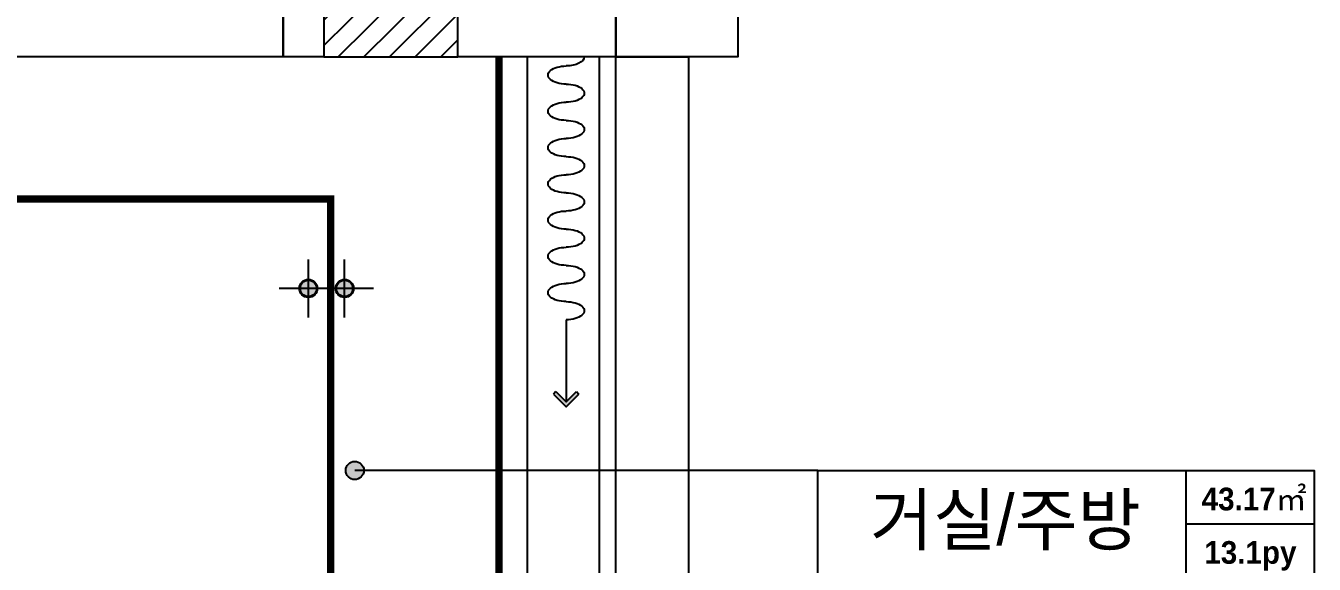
# Model space of a CAD drawing. Header units: millimetres. Extents: x 389217 to 432717, y 56032 to 85056.
# Drawn here: x 424323 to 427880, y 64272 to 65758 of the extents above; entities that cross this region are included whole.
import ezdxf
from ezdxf.enums import TextEntityAlignment as Align

# ---------------------------------------------------------------- set-up
doc = ezdxf.new("R2010")
doc.units = ezdxf.units.MM
doc.header["$LTSCALE"] = 60
doc.linetypes.add('HID', pattern=[2.5, 1.5, -1])
doc.linetypes.add('HID2', pattern=[1, 0.5, -0.5])
for name, color, linetype in [('0-ELC TEXT', 7, 'Continuous'), ('01. F-소품', 3, 'Continuous'), ('03-TEXT', 3, 'Continuous'), ('03-WAL NEW', 3, 'Continuous'), ('04-WIN', 4, 'Continuous'), ('2CONTINUOUS', 2, 'Continuous'), ('3.기호.계단선', 30, 'Continuous'), ('CEIL-LIGHT', 7, 'Continuous'), ('RC-LIGHT', 7, 'Continuous')]:
    doc.layers.add(name, color=color, linetype=linetype)
doc.styles.add('넥슨고딕', font='NEXONLv1GothicBold.ttf')
doc.styles.add('코레일둥고', font='Korail_Round_Gothic_Medium.ttf')

# ---------------------------------------------------------------- blocks, each defined once
blk = doc.blocks.new('FFSFDF')
at = {"layer": '01. F-소품'}
blk.add_hatch(color=8, dxfattribs=at).paths.add_polyline_path([(1567672.9, 1746751.1), (1567679.9, 1746744.1), (1567715.3, 1746779.4), (1567679.9, 1746814.8), (1567672.9, 1746807.7), (1567701.2, 1746779.4)])
at = {"layer": '01. F-소품', "color": 8}
for p, q in [((1567672.9, 1746807.7), (1567679.9, 1746814.8)), ((1567474.8, 1746779.4), (1567701.2, 1746779.4)), ((1567672.9, 1746751.1), (1567679.9, 1746744.1))]:
    blk.add_line(p, q, dxfattribs=at)
for points in [[(1567679.9, 1746814.8), (1567715.3, 1746779.4), (1567679.9, 1746744.1)], [(1567672.9, 1746807.7), (1567701.2, 1746779.4), (1567672.9, 1746751.1)]]:
    blk.add_lwpolyline(points, dxfattribs=at)
for centre, start_param, end_param in [((1566799.8, 1746779.4), 1.570796, 4.712389), ((1566899.8, 1746779.4), 1.570796, 4.712389), ((1566999.8, 1746779.4), 1.570796, 4.712389), ((1567099.8, 1746779.4), 1.570796, 4.712389), ((1567199.8, 1746779.4), 1.570796, 4.712389), ((1567299.8, 1746779.4), 1.570796, 4.712389), ((1567399.8, 1746779.4), 1.570796, 4.712389), ((1566749.8, 1746779.4), 6.283185, 7.853982), ((1566849.8, 1746779.4), 4.712389, 7.853982), ((1566949.8, 1746779.4), 4.712389, 7.853982), ((1567049.8, 1746779.4), 4.712389, 7.853982), ((1567149.8, 1746779.4), 4.712389, 7.853982), ((1567249.8, 1746779.4), 4.712389, 7.853982), ((1567349.8, 1746779.4), 4.712389, 7.853982), ((1567449.8, 1746779.4), 4.712389, 7.853982)]:
    blk.add_ellipse(centre, major_axis=(0, -50), ratio=0.5, start_param=start_param, end_param=end_param, dxfattribs=at)
blk = doc.blocks.new('vudauseh')
at = {"layer": '03-WAL NEW'}
blk.add_lwpolyline([(394539.9, 83730), (394103.9, 83730), (394103.9, 83895), (393733.9, 83895), (393733.9, 83730), (393620.9, 83730), (393620.9, 83930), (394539.9, 83930), (394539.9, 83730)], dxfattribs=at)
at = {"layer": '04-WIN'}
blk.add_lwpolyline([(394739.9, 79540), (394539.9, 79540), (394539.9, 83730), (394739.9, 83730)], close=True, dxfattribs=at)
at = {"layer": '2CONTINUOUS'}
for points in [[(393620.9, 84410), (393620.9, 83730), (389624.9, 83730), (389624.9, 83930), (393420.9, 83930), (393420.9, 84410), (393620.9, 84410)], [(394539.9, 83730), (394539.9, 83930), (394676.9, 83930), (394676.9, 84070), (394876.9, 84070), (394876.9, 83730), (394539.9, 83730)]]:
    blk.add_lwpolyline(points, dxfattribs=at)
blk = doc.blocks.new('cjswjdeh')
at = {"layer": '03-WAL NEW'}
h = blk.add_hatch(dxfattribs=at)
h.set_pattern_fill('_USER', color=256, scale=50, angle=45, double=1, pattern_type=0)
h.set_pattern_definition([(45, (-50, 0), (-35.355339, 35.355339), [])])
h.paths.add_polyline_path([(425145.9, 65671.7), (425515.9, 65671.7), (425515.9, 65836.7), (425145.9, 65836.7)])
blk.add_lwpolyline([(425145.9, 65671.7), (425515.9, 65671.7), (425515.9, 65836.7), (425145.9, 65836.7)], close=True, dxfattribs=at)
at = {"layer": '3.기호.계단선', "color": 8}
blk.add_line((425906.9, 61481.7), (425906.9, 65671.7), dxfattribs=at)
blk.add_blockref('vudauseh', (31412, -18058.3))
blk = doc.blocks.new('1')
at = {"linetype": 'Continuous'}
h = blk.add_hatch(color=4, dxfattribs=at)
h.dxf.hatch_style = 1
edge = h.paths.add_edge_path()
edge.add_arc((11539653.5, -14273503.8), 37.5, 0, 360)
at = {"color": 1, "linetype": 'Continuous'}
for p, q in [((11539653.5, -14273637.1), (11539653.5, -14273370.5)), ((11539520.2, -14273503.8), (11539786.8, -14273503.8))]:
    blk.add_line(p, q, dxfattribs=at)
at = {"color": 4, "linetype": 'Continuous'}
for radius in [41.5, 37.5]:
    blk.add_circle((11539653.5, -14273503.8), radius, dxfattribs=at)

msp = doc.modelspace()

# ---------------------------------------------------------------- hatches: boundary and pattern name
at = {"layer": '0-ELC TEXT'}
h = msp.add_hatch(color=256, dxfattribs=at)
h.dxf.hatch_style = 1
edge = h.paths.add_edge_path()
edge.add_arc((425231.1, 64531), 25, -270, 90, ccw=False)
h = msp.add_hatch(color=256, dxfattribs=at)
h.dxf.hatch_style = 1
edge = h.paths.add_edge_path()
edge.add_arc((425231.1, 64531), 25, -270, 90, ccw=False)

# ---------------------------------------------------------------- linework, layer by layer
for p, q in [((426509.1, 64531), (425231.1, 64531)), ((427525.8, 64236.2), (427525.8, 64531)), ((427525.8, 64383.6), (427879.7, 64383.6))]:
    msp.add_line(p, q, dxfattribs=at)
msp.add_lwpolyline([(426509.1, 64531), (427879.7, 64531), (427879.7, 64236.2), (426509.1, 64236.2)], close=True, dxfattribs=at)
msp.add_circle((425231.1, 64531), 25, dxfattribs=at)
msp.add_circle((425231.1, 64531), 25, dxfattribs=at)
at = {"layer": '3.기호.계단선', "color": 140, "linetype": 'HID2'}
msp.add_lwpolyline([(425164.5, 60231.7, 20, 20, 0), (425164.5, 65279.5, 20, 20, 0), (423034.9, 65279.5, 20, 20, 0), (423042.5, 66464.2, 20, 20, 0)], format="xyseb", dxfattribs=at)
at = {"layer": '3.기호.계단선', "color": 10, "linetype": 'HID'}
msp.add_lwpolyline([(425629.2, 65671.7, 20, 20, 0), (425629.2, 61481.7, 0, 0, 0)], format="xyseb", dxfattribs=at)
at = {"layer": 'CEIL-LIGHT'}
msp.add_lwpolyline([(425706.9, 65671.7), (425706.9, 61481.7)], dxfattribs=at)

# ---------------------------------------------------------------- block references
msp.add_blockref('cjswjdeh', (0, 0))
at = {"color": 0, "xscale": -1, "rotation": 89.9999999999999}
msp.add_blockref('FFSFDF', (2172594, 1632421.5), dxfattribs=at)
at = {"layer": 'RC-LIGHT', "xscale": 0.6024096385271789, "yscale": 0.6024096385271789, "zscale": 0.6024096385271789, "rotation": 90.00000000000001}
for p in [(-8173393.4, -6886565.4), (-8173293.4, -6886565.4)]:
    msp.add_blockref('1', p, dxfattribs=at)

# ---------------------------------------------------------------- texts
at = {"layer": '03-TEXT'}
for s, height, style, p in [('43.17㎡', 62.5, '넥슨고딕', (427713.8, 64421.1)), ('거실/주방', 138.89, '코레일둥고', (427027.3, 64325.7)), ('13.1py', 62.5, '넥슨고딕', (427703.5, 64273.7))]:
    msp.add_text(s, height=height, dxfattribs=dict(at, style=style)).set_placement(p, align=Align.CENTER)

doc.saveas('drawing.dxf')
